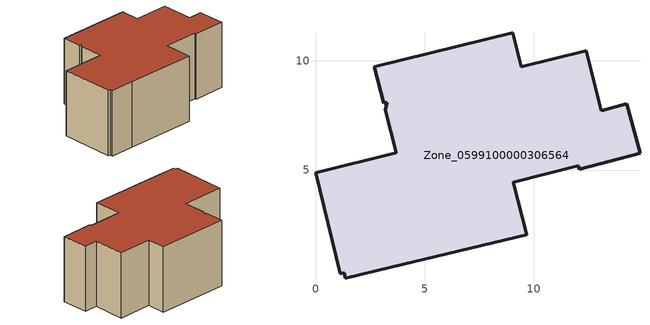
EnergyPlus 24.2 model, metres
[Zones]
Zone_0599100000306564
 floor ground (C_G): 3.28,8.09 3.12,8.05 2.7,9.72 9.02,11.28 9.41,9.72 12.38,10.46 13.07,7.72 14.25,8.03 14.85,5.76 12.06,5.04 12.02,5.2 9.05,4.44 9.66,2.05 3.45,0.56 1.37,0.04 1.31,0.29 1.12,0.26 0,4.88 3.69,5.79 3.19,7.76 z0
 wall outside (C_F): 9.05,4.44 12.02,5.2 12.06,5.04 14.85,5.76 14.25,8.03 13.07,7.72 12.38,10.46 9.41,9.72 9.02,11.28 2.7,9.72 3.12,8.05 3.28,8.09 3.19,7.76 3.69,5.79 0,4.88 1.12,0.26 1.31,0.29 1.37,0.04 3.45,0.56 9.66,2.05 9.05,4.44 z0:5.83
 roof outside (C_R): 3.28,8.09 3.19,7.76 3.69,5.79 0,4.88 1.12,0.26 1.31,0.29 1.37,0.04 3.45,0.56 9.66,2.05 9.05,4.44 12.02,5.2 12.06,5.04 14.85,5.76 14.25,8.03 13.07,7.72 12.38,10.46 9.41,9.72 9.02,11.28 2.7,9.72 3.12,8.05 z5.83
[BUILDING]
Pand.0599100000306564: North Axis=0; Terrain=City; Loads Convergence Tolerance Value=0.04; Temperature Convergence Tolerance Value=0.4; Solar Distribution=FullExterior; Maximum Number of Warmup Days=25; Minimum Number of Warmup Days=1
[Site:Location]
Rotterdam.The.Hague.AP_ZH_NLD Design_Conditions: Latitude=51.96; Longitude=4.45; Time Zone=1; Elevation=-4.5
[SITE:GROUNDTEMPERATURE:BUILDINGSURFACE]
18, 18, 18, 18, 18, 18, 18, 18, 18, 18, 18, 18
[MATERIAL] Thermal Absorptance=0.9; Solar Absorptance=0.7; Visible Absorptance=0.7
Name | Roughness | Thickness | Conductivity | Density | Specific Heat
G.TC.1965-1974 | MediumSmooth | 0.15 | 0.882353 | 540 | 1210
F.TC.1965-1974 | Rough | 0.3 | 0.697674 | 1920 | 840
R.TC.1965-1974 | MediumRough | 0.2 | 0.232558 | 1500 | 1000
[CONSTRUCTION]
C_G: G.TC.1965-1974
C_F: F.TC.1965-1974
C_R: R.TC.1965-1974
[ZONE]
Zone_0599100000306564: Type=1; Multiplier=1; Ceiling Height=Autocalculate; Volume=Autocalculate; Floor Area=autocalculate; Part of Total Floor Area=Yes
[ZONEINFILTRATION:DESIGNFLOWRATE]
Infil_Zone_0599100000306564: Zone or ZoneList or Space or SpaceList=Zone_0599100000306564; Schedule=AlwaysOn; Design Flow Rate Calculation Method=Flow/Area; Flow Rate per Floor Area=0.003; Constant Term Coefficient=1; Temperature Term Coefficient=0; Velocity Term Coefficient=0; Velocity Squared Term Coefficient=0
[HVACTEMPLATE:ZONE:IDEALLOADSAIRSYSTEM]
Zone_0599100000306564: Maximum Heating Supply Air Temperature=50; Minimum Cooling Supply Air Temperature=13; Maximum Heating Supply Air Humidity Ratio=0.0156; Minimum Cooling Supply Air Humidity Ratio=0.0077; Heating Limit=NoLimit; Cooling Limit=NoLimit; Dehumidification Control Type=ConstantSensibleHeatRatio; Cooling Sensible Heat Ratio=0.7; Dehumidification Setpoint=60; Humidification Control Type=None; Humidification Setpoint=30; Outdoor Air Method=None; Outdoor Air Flow Rate per Person=0.00944; Outdoor Air Flow Rate per Zone Floor Area=0; Outdoor Air Flow Rate per Zone=0; Demand Controlled Ventilation Type=None; Outdoor Air Economizer Type=NoEconomizer; Heat Recovery Type=None; Sensible Heat Recovery Effectiveness=0.7; Latent Heat Recovery Effectiveness=0.65
[ZONECONTROL:THERMOSTAT]
ThermostatControl_Zone_0599100000306564: Zone or ZoneList=Zone_0599100000306564; Control Type Schedule=DualSetpointControlType; Control 1=Thermostat_Zone_0599100000306564; Temperature Difference Between Cutout And Setpoint=0
[THERMOSTATSETPOINT:DUALSETPOINT]
Thermostat_Zone_0599100000306564: Heating Setpoint Temperature Schedule=HeatingSetpoint_Zone_0599100000306564; Cooling Setpoint Temperature Schedule=CoolingSetpoint_Zone_0599100000306564
[SCHEDULE:COMPACT]
HeatingSetpoint_Zone_0599100000306564: Through: 12/31, For: AllDays, Until: 24:00, 21
CoolingSetpoint_Zone_0599100000306564: Through: 12/31, For: AllDays, Until: 24:00, 24
DualSetpointControlType: Through: 12/31, For: AllDays, Until: 24:00, 4
AlwaysOn: Through: 12/31, For: AllDays, Until: 24:00, 1
